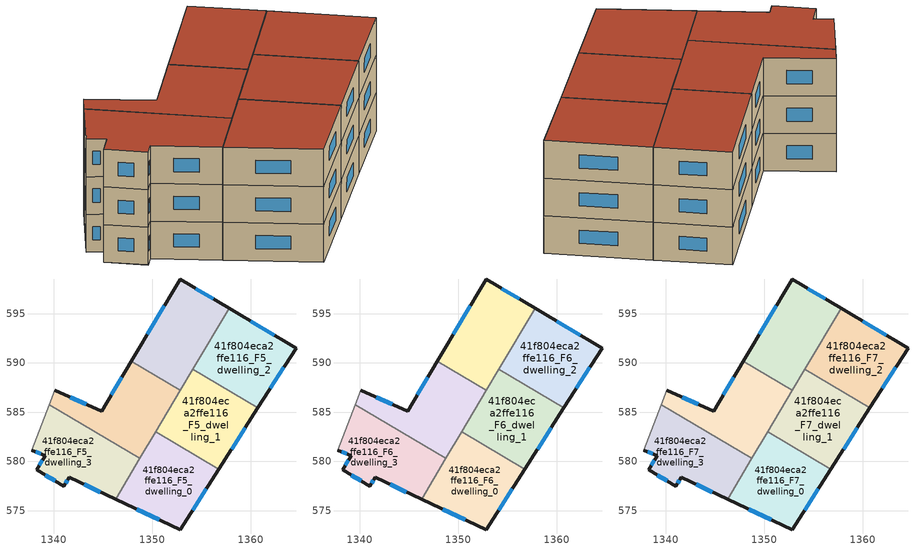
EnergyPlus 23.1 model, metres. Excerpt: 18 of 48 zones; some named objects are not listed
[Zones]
41f804eca2ffe116_F5_dwelling_0
 floor to 41f804eca2ffe116_F4_dwelling_0 (EU_floor_Construction): 1356.75,579.21 1352.82,573.06 1346.27,576.15 1350.35,583.01 z15
 wall outside (EU_wall_Construction): 1346.27,576.15 1352.82,573.06 1356.75,579.21 z15:18
 wall to 41f804eca2ffe116_F5_dwelling_1 (EU_wall_Construction): 1356.75,579.21 1350.35,583.01 z15:18
 wall to 41f804eca2ffe116_F5_dwelling_3 (EU_wall_Construction): 1348.74,580.3 1346.27,576.15 z15:18
 wall to 41f804eca2ffe116_F5_dwelling_4 (EU_wall_Construction): 1350.35,583.01 1348.74,580.3 z15:18
 window (EU_Window_Construction): 1354.1,575.06 1355.47,577.21 / 1348.4,575.15 1350.69,574.07 z15.98:17.02
41f804eca2ffe116_F5_dwelling_1
 floor to 41f804eca2ffe116_F4_dwelling_1 (EU_floor_Construction): 1360.72,585.45 1356.75,579.21 1350.35,583.01 1354.13,589.37 z15
 wall outside (EU_wall_Construction): 1356.75,579.21 1360.72,585.45 z15:18
 wall to 41f804eca2ffe116_F5_dwelling_2 (EU_wall_Construction): 1360.72,585.45 1354.13,589.37 z15:18
 wall to 41f804eca2ffe116_F5_dwelling_4 (EU_wall_Construction): 1352.85,587.23 1350.35,583.01 z15:18
 wall to 41f804eca2ffe116_F5_dwelling_5 (EU_wall_Construction): 1354.13,589.37 1352.85,587.23 z15:18
 window (EU_Window_Construction): 1358.04,581.24 1359.43,583.42 z15.98:17.02
41f804eca2ffe116_F5_dwelling_2
 floor to 41f804eca2ffe116_F4_dwelling_2 (EU_floor_Construction): 1364.58,591.51 1360.72,585.45 1354.13,589.37 1357.79,595.54 z15
 wall outside (EU_wall_Construction): 1360.72,585.45 1364.58,591.51 1357.79,595.54 z15:18
 wall to 41f804eca2ffe116_F5_dwelling_5 (EU_wall_Construction): 1357.79,595.54 1354.13,589.37 z15:18
 window (EU_Window_Construction): 1362.38,592.82 1360,594.23 / 1361.98,587.42 1363.33,589.54 z15.98:17.02
41f804eca2ffe116_F5_dwelling_3
 floor to 41f804eca2ffe116_F4_dwelling_3 (EU_floor_Construction): 1348.74,580.3 1346.27,576.15 1341.55,578.38 1341.02,577.47 1338.24,579.13 1339.12,580.59 1337.73,581.15 1339.53,585.77 z15
 wall outside (EU_wall_Construction): 1337.73,581.15 1339.12,580.59 1338.24,579.13 1341.03,577.47 1341.56,578.38 1346.27,576.15 z15:18
 wall adiabatic (EU_wall_Construction): 1339.53,585.77 1337.73,581.15 z15:18
 wall to 41f804eca2ffe116_F5_dwelling_4 (EU_wall_Construction): 1348.74,580.3 1339.53,585.77 z15:18
 window (EU_Window_Construction): 1339.15,578.59 1340.12,578.01 / 1338.84,580.12 1338.53,579.61 / 1338.19,580.97 1338.67,580.77 / 1343.09,577.66 1344.74,576.88 / 1341.2,577.77 1341.38,578.09 z15.98:17.02
41f804eca2ffe116_F5_dwelling_4
 floor to 41f804eca2ffe116_F4_dwelling_4 (EU_floor_Construction): 1352.85,587.23 1348.74,580.3 1339.53,585.77 1340.09,587.21 1344.86,585.09 1347.89,590.18 z15
 wall outside (EU_wall_Construction): 1347.89,590.18 1344.86,585.09 1340.09,587.21 z15:18
 wall adiabatic (EU_wall_Construction): 1340.09,587.21 1339.53,585.77 z15:18
 wall to 41f804eca2ffe116_F5_dwelling_5 (EU_wall_Construction): 1352.85,587.23 1347.88,590.18 z15:18
 window (EU_Window_Construction): 1343.31,585.78 1341.65,586.52 / 1346.9,588.53 1345.85,586.75 z15.98:17.02
41f804eca2ffe116_F5_dwelling_5
 floor to 41f804eca2ffe116_F4_dwelling_5 (EU_floor_Construction): 1357.79,595.54 1352.85,587.23 1347.89,590.18 1352.81,598.49 z15
 wall outside (EU_wall_Construction): 1357.79,595.54 1352.81,598.49 1347.89,590.18 z15:18
 window (EU_Window_Construction): 1351.21,595.79 1349.49,592.88 / 1356.17,596.5 1354.43,597.53 z15.98:17.02
41f804eca2ffe116_F6_dwelling_0
 floor to 41f804eca2ffe116_F5_dwelling_0 (EU_floor_Construction): 1356.75,579.21 1352.82,573.06 1346.27,576.15 1350.35,583.01 z18
 wall outside (EU_wall_Construction): 1346.27,576.15 1352.82,573.06 1356.75,579.21 z18:21
 wall to 41f804eca2ffe116_F6_dwelling_1 (EU_wall_Construction): 1356.75,579.21 1350.35,583.01 z18:21
 wall to 41f804eca2ffe116_F6_dwelling_3 (EU_wall_Construction): 1348.74,580.3 1346.27,576.15 z18:21
 wall to 41f804eca2ffe116_F6_dwelling_4 (EU_wall_Construction): 1350.35,583.01 1348.74,580.3 z18:21
 window (EU_Window_Construction): 1354.1,575.06 1355.47,577.21 / 1348.4,575.15 1350.69,574.07 z18.98:20.02
41f804eca2ffe116_F6_dwelling_1
 floor to 41f804eca2ffe116_F5_dwelling_1 (EU_floor_Construction): 1360.72,585.45 1356.75,579.21 1350.35,583.01 1354.13,589.37 z18
 wall outside (EU_wall_Construction): 1356.75,579.21 1360.72,585.45 z18:21
 wall to 41f804eca2ffe116_F6_dwelling_2 (EU_wall_Construction): 1360.72,585.45 1354.13,589.37 z18:21
 wall to 41f804eca2ffe116_F6_dwelling_4 (EU_wall_Construction): 1352.85,587.23 1350.35,583.01 z18:21
 wall to 41f804eca2ffe116_F6_dwelling_5 (EU_wall_Construction): 1354.13,589.37 1352.85,587.23 z18:21
 window (EU_Window_Construction): 1358.04,581.24 1359.43,583.42 z18.98:20.02
41f804eca2ffe116_F6_dwelling_2
 floor to 41f804eca2ffe116_F5_dwelling_2 (EU_floor_Construction): 1364.58,591.51 1360.72,585.45 1354.13,589.37 1357.79,595.54 z18
 wall outside (EU_wall_Construction): 1360.72,585.45 1364.58,591.51 1357.79,595.54 z18:21
 wall to 41f804eca2ffe116_F6_dwelling_5 (EU_wall_Construction): 1357.79,595.54 1354.13,589.37 z18:21
 window (EU_Window_Construction): 1362.38,592.82 1360,594.23 / 1361.98,587.42 1363.33,589.54 z18.98:20.02
41f804eca2ffe116_F6_dwelling_3
 floor to 41f804eca2ffe116_F5_dwelling_3 (EU_floor_Construction): 1348.74,580.3 1346.27,576.15 1341.55,578.38 1341.02,577.47 1338.24,579.13 1339.12,580.59 1337.73,581.15 1339.53,585.77 z18
 wall outside (EU_wall_Construction): 1337.73,581.15 1339.12,580.59 1338.24,579.13 1341.03,577.47 1341.56,578.38 1346.27,576.15 z18:21
 wall adiabatic (EU_wall_Construction): 1339.53,585.77 1337.73,581.15 z18:21
 wall to 41f804eca2ffe116_F6_dwelling_4 (EU_wall_Construction): 1348.74,580.3 1339.53,585.77 z18:21
 window (EU_Window_Construction): 1339.15,578.59 1340.12,578.01 / 1338.84,580.12 1338.53,579.61 / 1338.19,580.97 1338.67,580.77 / 1343.09,577.66 1344.74,576.88 / 1341.2,577.77 1341.38,578.09 z18.98:20.02
41f804eca2ffe116_F6_dwelling_4
 floor to 41f804eca2ffe116_F5_dwelling_4 (EU_floor_Construction): 1352.85,587.23 1348.74,580.3 1339.53,585.77 1340.09,587.21 1344.86,585.09 1347.89,590.18 z18
 wall outside (EU_wall_Construction): 1347.89,590.18 1344.86,585.09 1340.09,587.21 z18:21
 wall adiabatic (EU_wall_Construction): 1340.09,587.21 1339.53,585.77 z18:21
 wall to 41f804eca2ffe116_F6_dwelling_5 (EU_wall_Construction): 1352.85,587.23 1347.88,590.18 z18:21
 window (EU_Window_Construction): 1343.31,585.78 1341.65,586.52 / 1346.9,588.53 1345.85,586.75 z18.98:20.02
41f804eca2ffe116_F6_dwelling_5
 floor to 41f804eca2ffe116_F5_dwelling_5 (EU_floor_Construction): 1357.79,595.54 1352.85,587.23 1347.89,590.18 1352.81,598.49 z18
 wall outside (EU_wall_Construction): 1357.79,595.54 1352.81,598.49 1347.89,590.18 z18:21
 window (EU_Window_Construction): 1351.21,595.79 1349.49,592.88 / 1356.17,596.5 1354.43,597.53 z18.98:20.02
41f804eca2ffe116_F7_dwelling_0
 floor to 41f804eca2ffe116_F6_dwelling_0 (EU_floor_Construction): 1356.75,579.21 1352.82,573.06 1346.27,576.15 1350.35,583.01 z21
 wall outside (EU_wall_Construction): 1346.27,576.15 1352.82,573.06 1356.75,579.21 z21:24
 wall to 41f804eca2ffe116_F7_dwelling_1 (EU_wall_Construction): 1356.75,579.21 1350.35,583.01 z21:24
 wall to 41f804eca2ffe116_F7_dwelling_3 (EU_wall_Construction): 1348.74,580.3 1346.27,576.15 z21:24
 wall to 41f804eca2ffe116_F7_dwelling_4 (EU_wall_Construction): 1350.35,583.01 1348.74,580.3 z21:24
 window (EU_Window_Construction): 1354.1,575.06 1355.47,577.21 / 1348.4,575.15 1350.69,574.07 z21.98:23.02
 roof outside (EU_roof_Construction): 1352.82,573.06 1356.75,579.21 1350.35,583.01 1346.27,576.15 z24
41f804eca2ffe116_F7_dwelling_1
 floor to 41f804eca2ffe116_F6_dwelling_1 (EU_floor_Construction): 1360.72,585.45 1356.75,579.21 1350.35,583.01 1354.13,589.37 z21
 wall outside (EU_wall_Construction): 1356.75,579.21 1360.72,585.45 z21:24
 wall to 41f804eca2ffe116_F7_dwelling_2 (EU_wall_Construction): 1360.72,585.45 1354.13,589.37 z21:24
 wall to 41f804eca2ffe116_F7_dwelling_4 (EU_wall_Construction): 1352.85,587.23 1350.35,583.01 z21:24
 wall to 41f804eca2ffe116_F7_dwelling_5 (EU_wall_Construction): 1354.13,589.37 1352.85,587.23 z21:24
 window (EU_Window_Construction): 1358.04,581.24 1359.43,583.42 z21.98:23.02
 roof outside (EU_roof_Construction): 1356.75,579.21 1360.72,585.45 1354.13,589.37 1350.35,583.01 z24
41f804eca2ffe116_F7_dwelling_2
 floor to 41f804eca2ffe116_F6_dwelling_2 (EU_floor_Construction): 1364.58,591.51 1360.72,585.45 1354.13,589.37 1357.79,595.54 z21
 wall outside (EU_wall_Construction): 1360.72,585.45 1364.58,591.51 1357.79,595.54 z21:24
 wall to 41f804eca2ffe116_F7_dwelling_5 (EU_wall_Construction): 1357.79,595.54 1354.13,589.37 z21:24
 window (EU_Window_Construction): 1362.38,592.82 1360,594.23 / 1361.98,587.42 1363.33,589.54 z21.98:23.02
 roof outside (EU_roof_Construction): 1360.72,585.45 1364.58,591.51 1357.79,595.54 1354.13,589.37 z24
41f804eca2ffe116_F7_dwelling_3
 floor to 41f804eca2ffe116_F6_dwelling_3 (EU_floor_Construction): 1348.74,580.3 1346.27,576.15 1341.55,578.38 1341.02,577.47 1338.24,579.13 1339.12,580.59 1337.73,581.15 1339.53,585.77 z21
 wall outside (EU_wall_Construction): 1337.73,581.15 1339.12,580.59 1338.24,579.13 1341.03,577.47 1341.56,578.38 1346.27,576.15 z21:24
 wall adiabatic (EU_wall_Construction): 1339.53,585.77 1337.73,581.15 z21:24
 wall to 41f804eca2ffe116_F7_dwelling_4 (EU_wall_Construction): 1348.74,580.3 1339.53,585.77 z21:24
 window (EU_Window_Construction): 1339.15,578.59 1340.12,578.01 / 1338.84,580.12 1338.53,579.61 / 1338.19,580.97 1338.67,580.77 / 1343.09,577.66 1344.74,576.88 / 1341.2,577.77 1341.38,578.09 z21.98:23.02
 roof outside (EU_roof_Construction): 1346.27,576.15 1348.74,580.3 1339.53,585.77 1337.73,581.15 1339.12,580.59 1338.24,579.13 1341.02,577.47 1341.55,578.38 z24
41f804eca2ffe116_F7_dwelling_4
 floor to 41f804eca2ffe116_F6_dwelling_4 (EU_floor_Construction): 1352.85,587.23 1348.74,580.3 1339.53,585.77 1340.09,587.21 1344.86,585.09 1347.89,590.18 z21
 wall outside (EU_wall_Construction): 1347.89,590.18 1344.86,585.09 1340.09,587.21 z21:24
 wall adiabatic (EU_wall_Construction): 1340.09,587.21 1339.53,585.77 z21:24
 wall to 41f804eca2ffe116_F7_dwelling_5 (EU_wall_Construction): 1352.85,587.23 1347.88,590.18 z21:24
 window (EU_Window_Construction): 1343.31,585.78 1341.65,586.52 / 1346.9,588.53 1345.85,586.75 z21.98:23.02
 roof outside (EU_roof_Construction): 1348.74,580.3 1352.85,587.23 1347.89,590.18 1344.86,585.09 1340.09,587.21 1339.53,585.77 z24
41f804eca2ffe116_F7_dwelling_5
 floor to 41f804eca2ffe116_F6_dwelling_5 (EU_floor_Construction): 1357.79,595.54 1352.85,587.23 1347.89,590.18 1352.81,598.49 z21
 wall outside (EU_wall_Construction): 1357.79,595.54 1352.81,598.49 1347.89,590.18 z21:24
 window (EU_Window_Construction): 1351.21,595.79 1349.49,592.88 / 1356.17,596.5 1354.43,597.53 z21.98:23.02
 roof outside (EU_roof_Construction): 1352.85,587.23 1357.79,595.54 1352.81,598.49 1347.89,590.18 z24
[Building]
EU S2 Campaign: North Axis=0; Terrain=City; Solar Distribution=FullExterior
[Site:Location]
Bologna: Latitude=44.5; Longitude=11.25; Time Zone=1; Elevation=37
[SizingPeriod:WeatherFileDays]
AnnualSizingPeriod: Begin Month=1; Begin Day of Month=1; End Month=12; End Day of Month=31; Day of Week for Start Day=Monday; Use Weather File Daylight Saving Period=No; Use Weather File Rain and Snow Indicators=No
[MATERIAL]
EU_InternalMass_Material: Roughness=MediumRough; Thickness=0.1; Conductivity=1; Density=1800; Specific Heat=900; Thermal Absorptance=0.9; Solar Absorptance=0.7; Visible Absorptance=0.7
[MATERIAL:NOMASS] Roughness=MediumRough; Thermal Absorptance=0.9; Solar Absorptance=0.7; Visible Absorptance=0.7
Name | Thermal Resistance
EU_wall_NoMass | 0.905828
EU_roof_NoMass | 0.37593
EU_floor_NoMass | 0.67114
[WINDOWMATERIAL:SIMPLEGLAZINGSYSTEM]
EU_Window_SimpleGlazing: UFactor=4.52486; Solar Heat Gain Coefficient=0.85; Visible Transmittance=0.85
[CONSTRUCTION]
EU_wall_Construction: EU_wall_NoMass
EU_roof_Construction: EU_roof_NoMass
EU_floor_Construction: EU_floor_NoMass
EU_Window_Construction: EU_Window_SimpleGlazing
EU_InternalMass_Construction: EU_InternalMass_Material
[ZONE] Type=1; Multiplier=1; Ceiling Height=autocalculate; Floor Area=autocalculate; Part of Total Floor Area=Yes
Name | Volume
41f804eca2ffe116_F5_dwelling_0; 41f804eca2ffe116_F6_dwelling_0; 41f804eca2ffe116_F7_dwelling_0 | 167.684
41f804eca2ffe116_F5_dwelling_1; 41f804eca2ffe116_F6_dwelling_1; 41f804eca2ffe116_F7_dwelling_1 | 167.662
41f804eca2ffe116_F5_dwelling_2; 41f804eca2ffe116_F6_dwelling_2; 41f804eca2ffe116_F7_dwelling_2 | 167.673
41f804eca2ffe116_F5_dwelling_3; 41f804eca2ffe116_F6_dwelling_3; 41f804eca2ffe116_F7_dwelling_3 | 167.672
41f804eca2ffe116_F5_dwelling_4; 41f804eca2ffe116_F6_dwelling_4; 41f804eca2ffe116_F7_dwelling_4 | 167.666
41f804eca2ffe116_F5_dwelling_5; 41f804eca2ffe116_F6_dwelling_5; 41f804eca2ffe116_F7_dwelling_5 | 167.65
[INTERNALMASS] Construction=EU_InternalMass_Construction
Name | Zone or ZoneList | Surface Area
41f804eca2ffe116_F5_dwelling_0_EU_InternalMass | 41f804eca2ffe116_F5_dwelling_0 | 55.8957
41f804eca2ffe116_F5_dwelling_1_EU_InternalMass | 41f804eca2ffe116_F5_dwelling_1 | 55.8898
41f804eca2ffe116_F5_dwelling_2_EU_InternalMass | 41f804eca2ffe116_F5_dwelling_2 | 55.8924
41f804eca2ffe116_F5_dwelling_3_EU_InternalMass | 41f804eca2ffe116_F5_dwelling_3 | 55.8908
41f804eca2ffe116_F5_dwelling_4_EU_InternalMass | 41f804eca2ffe116_F5_dwelling_4 | 55.8908
41f804eca2ffe116_F5_dwelling_5_EU_InternalMass | 41f804eca2ffe116_F5_dwelling_5 | 55.8852
41f804eca2ffe116_F6_dwelling_0_EU_InternalMass | 41f804eca2ffe116_F6_dwelling_0 | 55.8957
41f804eca2ffe116_F6_dwelling_1_EU_InternalMass | 41f804eca2ffe116_F6_dwelling_1 | 55.8898
41f804eca2ffe116_F6_dwelling_2_EU_InternalMass | 41f804eca2ffe116_F6_dwelling_2 | 55.8924
41f804eca2ffe116_F6_dwelling_3_EU_InternalMass | 41f804eca2ffe116_F6_dwelling_3 | 55.8908
41f804eca2ffe116_F6_dwelling_4_EU_InternalMass | 41f804eca2ffe116_F6_dwelling_4 | 55.8908
41f804eca2ffe116_F6_dwelling_5_EU_InternalMass | 41f804eca2ffe116_F6_dwelling_5 | 55.8852
41f804eca2ffe116_F7_dwelling_0_EU_InternalMass | 41f804eca2ffe116_F7_dwelling_0 | 55.8957
41f804eca2ffe116_F7_dwelling_1_EU_InternalMass | 41f804eca2ffe116_F7_dwelling_1 | 55.8898
41f804eca2ffe116_F7_dwelling_2_EU_InternalMass | 41f804eca2ffe116_F7_dwelling_2 | 55.8924
41f804eca2ffe116_F7_dwelling_3_EU_InternalMass | 41f804eca2ffe116_F7_dwelling_3 | 55.8908
41f804eca2ffe116_F7_dwelling_4_EU_InternalMass | 41f804eca2ffe116_F7_dwelling_4 | 55.8908
41f804eca2ffe116_F7_dwelling_5_EU_InternalMass | 41f804eca2ffe116_F7_dwelling_5 | 55.8852
[OTHEREQUIPMENT] Fuel Type=Electricity; Design Level Calculation Method=Watts/Area; Power per Zone Floor Area=1; Fraction Latent=0; Fraction Radiant=0; Fraction Lost=0; Carbon Dioxide Generation Rate=0; EndUse Subcategory=EU_Step8_InternalGains
Name | Zone or ZoneList or Space or SpaceList | Schedule
EU_Step8_InternalGain_41f804eca2ffe116_F5_dwelling_0_f000 | 41f804eca2ffe116_F5_dwelling_0 | EU_Step8_GainSchedule_41f804eca2ffe116_F5_dwelling_0_f000
EU_Step8_InternalGain_41f804eca2ffe116_F5_dwelling_1_f000 | 41f804eca2ffe116_F5_dwelling_1 | EU_Step8_GainSchedule_41f804eca2ffe116_F5_dwelling_1_f000
EU_Step8_InternalGain_41f804eca2ffe116_F5_dwelling_2_f000 | 41f804eca2ffe116_F5_dwelling_2 | EU_Step8_GainSchedule_41f804eca2ffe116_F5_dwelling_2_f000
EU_Step8_InternalGain_41f804eca2ffe116_F5_dwelling_3_f000 | 41f804eca2ffe116_F5_dwelling_3 | EU_Step8_GainSchedule_41f804eca2ffe116_F5_dwelling_3_f000
EU_Step8_InternalGain_41f804eca2ffe116_F5_dwelling_4_f000 | 41f804eca2ffe116_F5_dwelling_4 | EU_Step8_GainSchedule_41f804eca2ffe116_F5_dwelling_4_f000
EU_Step8_InternalGain_41f804eca2ffe116_F5_dwelling_5_f000 | 41f804eca2ffe116_F5_dwelling_5 | EU_Step8_GainSchedule_41f804eca2ffe116_F5_dwelling_5_f000
EU_Step8_InternalGain_41f804eca2ffe116_F6_dwelling_0_f000 | 41f804eca2ffe116_F6_dwelling_0 | EU_Step8_GainSchedule_41f804eca2ffe116_F6_dwelling_0_f000
EU_Step8_InternalGain_41f804eca2ffe116_F6_dwelling_1_f000 | 41f804eca2ffe116_F6_dwelling_1 | EU_Step8_GainSchedule_41f804eca2ffe116_F6_dwelling_1_f000
EU_Step8_InternalGain_41f804eca2ffe116_F6_dwelling_2_f000 | 41f804eca2ffe116_F6_dwelling_2 | EU_Step8_GainSchedule_41f804eca2ffe116_F6_dwelling_2_f000
EU_Step8_InternalGain_41f804eca2ffe116_F6_dwelling_3_f000 | 41f804eca2ffe116_F6_dwelling_3 | EU_Step8_GainSchedule_41f804eca2ffe116_F6_dwelling_3_f000
EU_Step8_InternalGain_41f804eca2ffe116_F6_dwelling_4_f000 | 41f804eca2ffe116_F6_dwelling_4 | EU_Step8_GainSchedule_41f804eca2ffe116_F6_dwelling_4_f000
EU_Step8_InternalGain_41f804eca2ffe116_F6_dwelling_5_f000 | 41f804eca2ffe116_F6_dwelling_5 | EU_Step8_GainSchedule_41f804eca2ffe116_F6_dwelling_5_f000
EU_Step8_InternalGain_41f804eca2ffe116_F7_dwelling_0_f000 | 41f804eca2ffe116_F7_dwelling_0 | EU_Step8_GainSchedule_41f804eca2ffe116_F7_dwelling_0_f000
EU_Step8_InternalGain_41f804eca2ffe116_F7_dwelling_1_f000 | 41f804eca2ffe116_F7_dwelling_1 | EU_Step8_GainSchedule_41f804eca2ffe116_F7_dwelling_1_f000
EU_Step8_InternalGain_41f804eca2ffe116_F7_dwelling_2_f000 | 41f804eca2ffe116_F7_dwelling_2 | EU_Step8_GainSchedule_41f804eca2ffe116_F7_dwelling_2_f000
EU_Step8_InternalGain_41f804eca2ffe116_F7_dwelling_3_f000 | 41f804eca2ffe116_F7_dwelling_3 | EU_Step8_GainSchedule_41f804eca2ffe116_F7_dwelling_3_f000
EU_Step8_InternalGain_41f804eca2ffe116_F7_dwelling_4_f000 | 41f804eca2ffe116_F7_dwelling_4 | EU_Step8_GainSchedule_41f804eca2ffe116_F7_dwelling_4_f000
EU_Step8_InternalGain_41f804eca2ffe116_F7_dwelling_5_f000 | 41f804eca2ffe116_F7_dwelling_5 | EU_Step8_GainSchedule_41f804eca2ffe116_F7_dwelling_5_f000
[ZONEVENTILATION:DESIGNFLOWRATE] Schedule=EU_AlwaysOn; Design Flow Rate Calculation Method=AirChanges/Hour; Air Changes per Hour=0.73129; Ventilation Type=Natural; Fan Pressure Rise=0; Fan Total Efficiency=1; Constant Term Coefficient=1; Temperature Term Coefficient=0; Velocity Term Coefficient=0; Velocity Squared Term Coefficient=0; Minimum Indoor Temperature=-100; Maximum Indoor Temperature=100; Delta Temperature=-100; Minimum Outdoor Temperature=-100; Maximum Outdoor Temperature=100; Maximum Wind Speed=40
Name | Zone or ZoneList or Space or SpaceList
EU_ConstantAir_41f804eca2ffe116_F5_dwelling_0 | 41f804eca2ffe116_F5_dwelling_0
EU_ConstantAir_41f804eca2ffe116_F5_dwelling_1 | 41f804eca2ffe116_F5_dwelling_1
EU_ConstantAir_41f804eca2ffe116_F5_dwelling_2 | 41f804eca2ffe116_F5_dwelling_2
EU_ConstantAir_41f804eca2ffe116_F5_dwelling_3 | 41f804eca2ffe116_F5_dwelling_3
EU_ConstantAir_41f804eca2ffe116_F5_dwelling_4 | 41f804eca2ffe116_F5_dwelling_4
EU_ConstantAir_41f804eca2ffe116_F5_dwelling_5 | 41f804eca2ffe116_F5_dwelling_5
EU_ConstantAir_41f804eca2ffe116_F6_dwelling_0 | 41f804eca2ffe116_F6_dwelling_0
EU_ConstantAir_41f804eca2ffe116_F6_dwelling_1 | 41f804eca2ffe116_F6_dwelling_1
EU_ConstantAir_41f804eca2ffe116_F6_dwelling_2 | 41f804eca2ffe116_F6_dwelling_2
EU_ConstantAir_41f804eca2ffe116_F6_dwelling_3 | 41f804eca2ffe116_F6_dwelling_3
EU_ConstantAir_41f804eca2ffe116_F6_dwelling_4 | 41f804eca2ffe116_F6_dwelling_4
EU_ConstantAir_41f804eca2ffe116_F6_dwelling_5 | 41f804eca2ffe116_F6_dwelling_5
EU_ConstantAir_41f804eca2ffe116_F7_dwelling_0 | 41f804eca2ffe116_F7_dwelling_0
EU_ConstantAir_41f804eca2ffe116_F7_dwelling_1 | 41f804eca2ffe116_F7_dwelling_1
EU_ConstantAir_41f804eca2ffe116_F7_dwelling_2 | 41f804eca2ffe116_F7_dwelling_2
EU_ConstantAir_41f804eca2ffe116_F7_dwelling_3 | 41f804eca2ffe116_F7_dwelling_3
EU_ConstantAir_41f804eca2ffe116_F7_dwelling_4 | 41f804eca2ffe116_F7_dwelling_4
EU_ConstantAir_41f804eca2ffe116_F7_dwelling_5 | 41f804eca2ffe116_F7_dwelling_5
[HVACTEMPLATE:ZONE:IDEALLOADSAIRSYSTEM] System Availability Schedule=EU_AlwaysOn; Maximum Heating Supply Air Temperature=50; Minimum Cooling Supply Air Temperature=13; Maximum Heating Supply Air Humidity Ratio=0.0156; Minimum Cooling Supply Air Humidity Ratio=0.0077; Heating Limit=NoLimit; Cooling Limit=NoLimit; Heating Availability Schedule=EU_AlwaysOn; Cooling Availability Schedule=EU_CoolingOff; Dehumidification Control Type=ConstantSensibleHeatRatio; Cooling Sensible Heat Ratio=0.7; Dehumidification Setpoint=60; Humidification Control Type=None; Humidification Setpoint=30; Outdoor Air Method=None; Outdoor Air Flow Rate per Person=0.00944; Outdoor Air Flow Rate per Zone Floor Area=0; Outdoor Air Flow Rate per Zone=0; Demand Controlled Ventilation Type=None; Outdoor Air Economizer Type=NoEconomizer; Heat Recovery Type=None; Sensible Heat Recovery Effectiveness=0.7; Latent Heat Recovery Effectiveness=0.65
Name | Template Thermostat
41f804eca2ffe116_F5_dwelling_0 | EU_HeatOnly_41f804eca2ffe116_F5_dwelling_0
41f804eca2ffe116_F5_dwelling_1 | EU_HeatOnly_41f804eca2ffe116_F5_dwelling_1
41f804eca2ffe116_F5_dwelling_2 | EU_HeatOnly_41f804eca2ffe116_F5_dwelling_2
41f804eca2ffe116_F5_dwelling_3 | EU_HeatOnly_41f804eca2ffe116_F5_dwelling_3
41f804eca2ffe116_F5_dwelling_4 | EU_HeatOnly_41f804eca2ffe116_F5_dwelling_4
41f804eca2ffe116_F5_dwelling_5 | EU_HeatOnly_41f804eca2ffe116_F5_dwelling_5
41f804eca2ffe116_F6_dwelling_0 | EU_HeatOnly_41f804eca2ffe116_F6_dwelling_0
41f804eca2ffe116_F6_dwelling_1 | EU_HeatOnly_41f804eca2ffe116_F6_dwelling_1
41f804eca2ffe116_F6_dwelling_2 | EU_HeatOnly_41f804eca2ffe116_F6_dwelling_2
41f804eca2ffe116_F6_dwelling_3 | EU_HeatOnly_41f804eca2ffe116_F6_dwelling_3
41f804eca2ffe116_F6_dwelling_4 | EU_HeatOnly_41f804eca2ffe116_F6_dwelling_4
41f804eca2ffe116_F6_dwelling_5 | EU_HeatOnly_41f804eca2ffe116_F6_dwelling_5
41f804eca2ffe116_F7_dwelling_0 | EU_HeatOnly_41f804eca2ffe116_F7_dwelling_0
41f804eca2ffe116_F7_dwelling_1 | EU_HeatOnly_41f804eca2ffe116_F7_dwelling_1
41f804eca2ffe116_F7_dwelling_2 | EU_HeatOnly_41f804eca2ffe116_F7_dwelling_2
41f804eca2ffe116_F7_dwelling_3 | EU_HeatOnly_41f804eca2ffe116_F7_dwelling_3
41f804eca2ffe116_F7_dwelling_4 | EU_HeatOnly_41f804eca2ffe116_F7_dwelling_4
41f804eca2ffe116_F7_dwelling_5 | EU_HeatOnly_41f804eca2ffe116_F7_dwelling_5
[SIZING:ZONE] Zone Cooling Design Supply Air Temperature Input Method=SupplyAirTemperature; Zone Cooling Design Supply Air Temperature=13; Zone Heating Design Supply Air Temperature Input Method=SupplyAirTemperature; Zone Heating Design Supply Air Temperature=50; Zone Cooling Design Supply Air Humidity Ratio=0.008; Zone Heating Design Supply Air Humidity Ratio=0.008; Cooling Design Air Flow Method=DesignDay; Cooling Design Air Flow Rate=0; Cooling Minimum Air Flow per Zone Floor Area=0.000762; Cooling Minimum Air Flow=0; Cooling Minimum Air Flow Fraction=0.2; Heating Design Air Flow Method=DesignDay; Heating Design Air Flow Rate=0; Heating Maximum Air Flow per Zone Floor Area=0.002032; Heating Maximum Air Flow=0.141576; Heating Maximum Air Flow Fraction=0.3; Account for Dedicated Outdoor Air System=No; Dedicated Outdoor Air System Control Strategy=NeutralSupplyAir; Dedicated Outdoor Air Low Setpoint Temperature for Design=autosize; Dedicated Outdoor Air High Setpoint Temperature for Design=autosize; Zone Load Sizing Method=Sensible Load Only No Latent Load; Zone Latent Cooling Design Supply Air Humidity Ratio Input Method=HumidityRatioDifference; Zone Cooling Design Supply Air Humidity Ratio Difference=0.005; Zone Latent Heating Design Supply Air Humidity Ratio Input Method=HumidityRatioDifference; Zone Humidification Design Supply Air Humidity Ratio Difference=0.005
41f804eca2ffe116_F5_dwelling_0; 41f804eca2ffe116_F5_dwelling_1; 41f804eca2ffe116_F5_dwelling_2; 41f804eca2ffe116_F5_dwelling_3; 41f804eca2ffe116_F5_dwelling_4; 41f804eca2ffe116_F5_dwelling_5; 41f804eca2ffe116_F6_dwelling_0; 41f804eca2ffe116_F6_dwelling_1; 41f804eca2ffe116_F6_dwelling_2; 41f804eca2ffe116_F6_dwelling_3; 41f804eca2ffe116_F6_dwelling_4; 41f804eca2ffe116_F6_dwelling_5; 41f804eca2ffe116_F7_dwelling_0; 41f804eca2ffe116_F7_dwelling_1; 41f804eca2ffe116_F7_dwelling_2; 41f804eca2ffe116_F7_dwelling_3; 41f804eca2ffe116_F7_dwelling_4; 41f804eca2ffe116_F7_dwelling_5
[SCHEDULE:CONSTANT]
Name | Hourly Value
EU_AlwaysOn | 1
EU_CoolingOff | 0
[SCHEDULE:FILE] Column Number=1; Rows to Skip at Top=0; Number of Hours of Data=8760; Column Separator=Comma; Interpolate to Timestep=No; Minutes per Item=60; Adjust Schedule for Daylight Savings=Yes
Name | File
EU_Step8_GainSchedule_41f804eca2ffe116_F5_dwelling_0_f000 | ../../schedules/41f804eca2ffe116/41f804eca2ffe116_F5_dwelling_0_f000_gain.csv
EU_Step8_GainSchedule_41f804eca2ffe116_F5_dwelling_1_f000 | ../../schedules/41f804eca2ffe116/41f804eca2ffe116_F5_dwelling_1_f000_gain.csv
EU_Step8_GainSchedule_41f804eca2ffe116_F5_dwelling_2_f000 | ../../schedules/41f804eca2ffe116/41f804eca2ffe116_F5_dwelling_2_f000_gain.csv
EU_Step8_GainSchedule_41f804eca2ffe116_F5_dwelling_3_f000 | ../../schedules/41f804eca2ffe116/41f804eca2ffe116_F5_dwelling_3_f000_gain.csv
EU_Step8_GainSchedule_41f804eca2ffe116_F5_dwelling_4_f000 | ../../schedules/41f804eca2ffe116/41f804eca2ffe116_F5_dwelling_4_f000_gain.csv
EU_Step8_GainSchedule_41f804eca2ffe116_F5_dwelling_5_f000 | ../../schedules/41f804eca2ffe116/41f804eca2ffe116_F5_dwelling_5_f000_gain.csv
EU_Step8_GainSchedule_41f804eca2ffe116_F6_dwelling_0_f000 | ../../schedules/41f804eca2ffe116/41f804eca2ffe116_F6_dwelling_0_f000_gain.csv
EU_Step8_GainSchedule_41f804eca2ffe116_F6_dwelling_1_f000 | ../../schedules/41f804eca2ffe116/41f804eca2ffe116_F6_dwelling_1_f000_gain.csv
EU_Step8_GainSchedule_41f804eca2ffe116_F6_dwelling_2_f000 | ../../schedules/41f804eca2ffe116/41f804eca2ffe116_F6_dwelling_2_f000_gain.csv
EU_Step8_GainSchedule_41f804eca2ffe116_F6_dwelling_3_f000 | ../../schedules/41f804eca2ffe116/41f804eca2ffe116_F6_dwelling_3_f000_gain.csv
EU_Step8_GainSchedule_41f804eca2ffe116_F6_dwelling_4_f000 | ../../schedules/41f804eca2ffe116/41f804eca2ffe116_F6_dwelling_4_f000_gain.csv
EU_Step8_GainSchedule_41f804eca2ffe116_F6_dwelling_5_f000 | ../../schedules/41f804eca2ffe116/41f804eca2ffe116_F6_dwelling_5_f000_gain.csv
EU_Step8_GainSchedule_41f804eca2ffe116_F7_dwelling_0_f000 | ../../schedules/41f804eca2ffe116/41f804eca2ffe116_F7_dwelling_0_f000_gain.csv
EU_Step8_GainSchedule_41f804eca2ffe116_F7_dwelling_1_f000 | ../../schedules/41f804eca2ffe116/41f804eca2ffe116_F7_dwelling_1_f000_gain.csv
EU_Step8_GainSchedule_41f804eca2ffe116_F7_dwelling_2_f000 | ../../schedules/41f804eca2ffe116/41f804eca2ffe116_F7_dwelling_2_f000_gain.csv
EU_Step8_GainSchedule_41f804eca2ffe116_F7_dwelling_3_f000 | ../../schedules/41f804eca2ffe116/41f804eca2ffe116_F7_dwelling_3_f000_gain.csv
EU_Step8_GainSchedule_41f804eca2ffe116_F7_dwelling_4_f000 | ../../schedules/41f804eca2ffe116/41f804eca2ffe116_F7_dwelling_4_f000_gain.csv
EU_Step8_GainSchedule_41f804eca2ffe116_F7_dwelling_5_f000 | ../../schedules/41f804eca2ffe116/41f804eca2ffe116_F7_dwelling_5_f000_gain.csv
